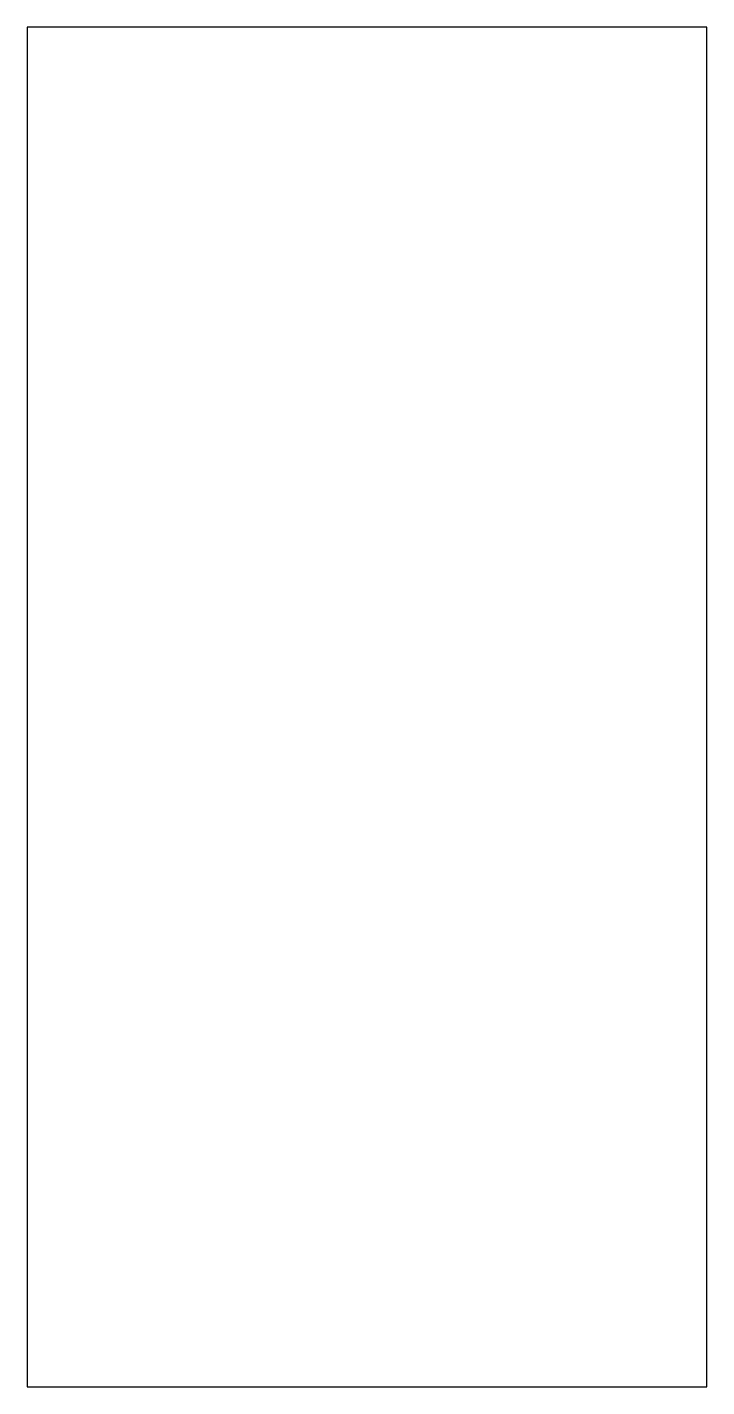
# Model space of a CAD drawing. Header units: inches. Extents: x 318.5 to 323, y 370.5 to 379.5.
import ezdxf

# ---------------------------------------------------------------- set-up
doc = ezdxf.new("R2010")
doc.units = ezdxf.units.IN
doc.header["$MEASUREMENT"] = 0

msp = doc.modelspace()

# ---------------------------------------------------------------- linework, layer by layer
msp.add_lwpolyline([(323, 379.5), (318.5, 379.5), (318.5, 370.5), (323, 370.5)], close=True)

doc.saveas('drawing.dxf')
